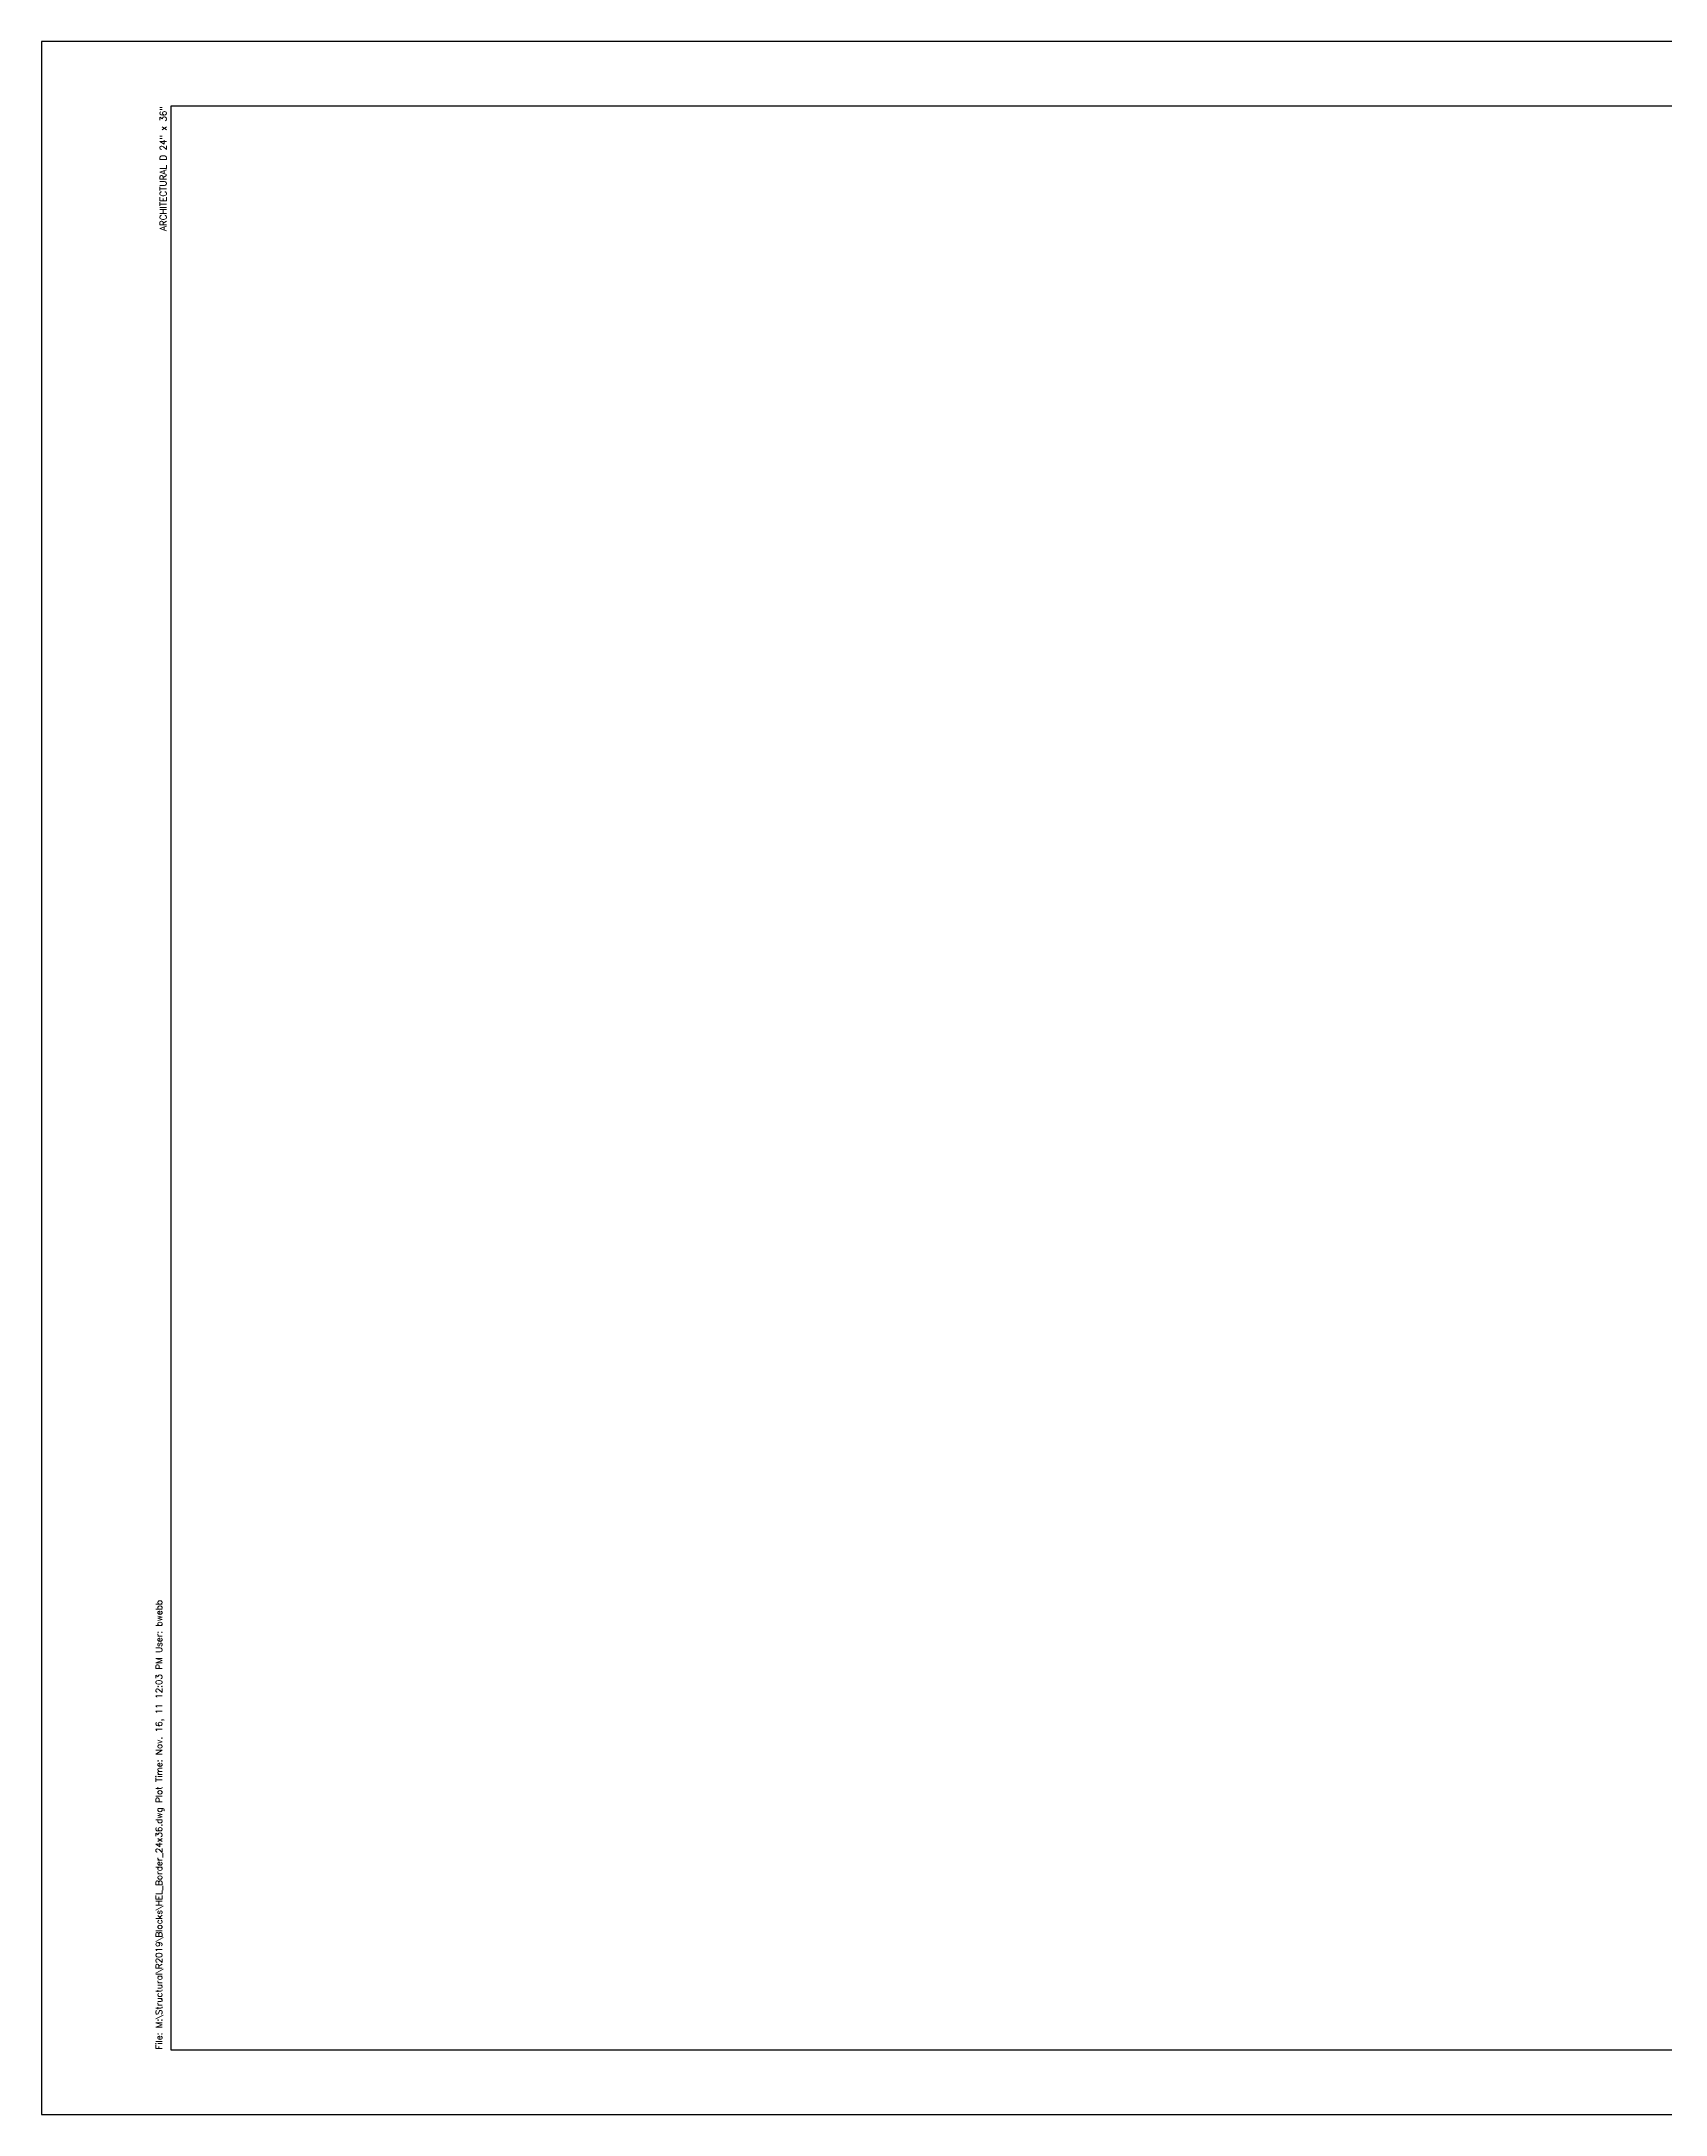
# Model space of a CAD drawing. Extents: x 0 to 37.6, y 0 to 24.
# Drawn here: x 0 to 18.81, y 0 to 24 of the extents above; entities that cross this region are included whole.
import ezdxf
from ezdxf.enums import TextEntityAlignment as Align

# ---------------------------------------------------------------- set-up
doc = ezdxf.new("R2010")
doc.units = 0
doc.header["$LTSCALE"] = 10
doc.header["$MEASUREMENT"] = 0
for name, color, linetype in [('BDR-18', 1, 'Continuous'), ('BDR-25', 4, 'Continuous'), ('BDR-SHADE', 254, 'Continuous')]:
    doc.layers.add(name, color=color, linetype=linetype)
doc.styles.add('HEL-Title4', font='romand.shx')

msp = doc.modelspace()

# ---------------------------------------------------------------- linework, layer by layer
at = {"layer": 'BDR-18'}
msp.add_lwpolyline([(0, 0), (36, 0), (36, 24), (0, 24)], close=True, dxfattribs=at)
at = {"layer": 'BDR-25'}
msp.add_lwpolyline([(1.5, 23.25), (1.5, 0.75)], dxfattribs=at)
at = {"layer": 'BDR-SHADE'}
for points in [[(32.5, 23.25), (1.5, 23.25)], [(1.5, 0.75), (32.5, 0.75)]]:
    msp.add_lwpolyline(points, dxfattribs=at)

# ---------------------------------------------------------------- texts
at = {"layer": 'BDR-18', "style": 'HEL-Title4'}
msp.add_text('ARCHITECTURAL D 24" x 36"', height=0.07422, rotation=90, dxfattribs=at).set_placement((1.469, 23.25), align=Align.BOTTOM_RIGHT)
at = {"layer": 'BDR-18', "insert": (1.323, 0.751), "char_height": 0.074219, "attachment_point": 1, "rotation": 90, "style": 'HEL-Title4'}
msp.add_mtext('File: M:\\\\Structural\\\\R2019\\\\Blocks\\\\HEL_Border_24x36.dwg Plot Time: Nov. 16, 11 12:03 PM User: bwebb', dxfattribs=at)

doc.saveas('drawing.dxf')
